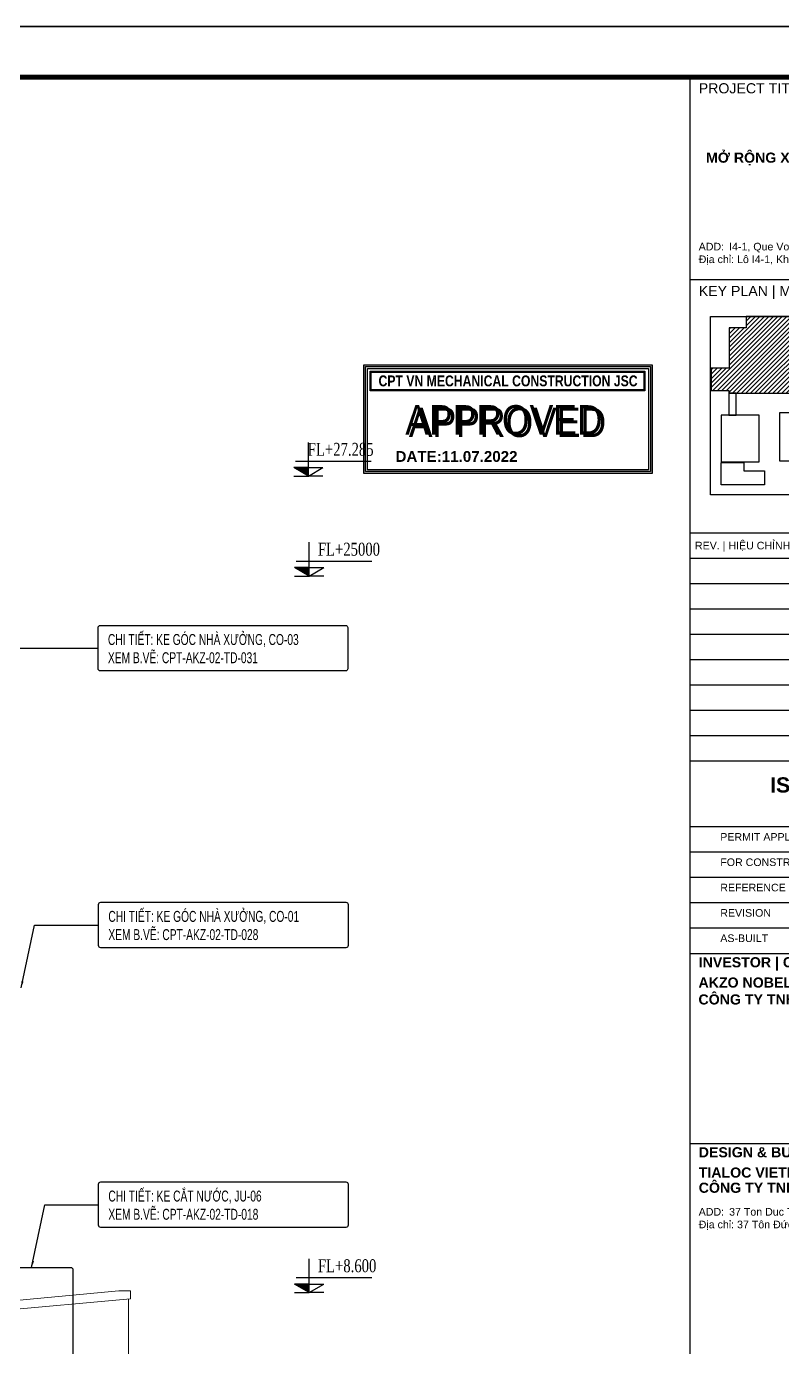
# Model space of a CAD drawing. Header units: inches. Extents: x 340055 to 349452, y -34649 to -30845.
# Drawn here: x 345994.6 to 346167.6, y -32064.8 to -31762.4 of the extents above; entities that cross this region are included whole.
import ezdxf
from ezdxf.enums import TextEntityAlignment as Align

# ---------------------------------------------------------------- set-up
doc = ezdxf.new("R2010")
doc.units = ezdxf.units.IN
doc.header["$MEASUREMENT"] = 0
for name, color, linetype in [('1', 1, 'Continuous'), ('250', 250, 'Continuous'), ('3', 3, 'Continuous'), ('9', 9, 'Continuous'), ('AZNB-BN-TL-A- X- POWDER SECTION 1 2 3$0$TL-Roof', 60, 'Continuous'), ('DIM', 8, 'Continuous'), ('NET IN', 3, 'Continuous')]:
    doc.layers.add(name, color=color, linetype=linetype)
for name, color, linetype, lineweight in [('AZNB-BN-TL-A- X- POWDER SECTION 1 2 3$0$TL- Brick wall', 132, 'Continuous', 15), ('TL-TIILE BLOCK A2$0$TL-TITLE BLOCK - TEXT @ 1', 7, 'Continuous', 25), ('TL-TIILE BLOCK A2$0$TL-TITLE BLOCK 1', 7, 'Continuous', 50), ('TL-TIILE BLOCK A2$0$TL-TITLE BLOCK 2', 7, 'Continuous', 25), ('TL-TITLE BLOCK - TEXT', 7, 'Continuous', 25)]:
    doc.layers.add(name, color=color, linetype=linetype, lineweight=lineweight)
doc.styles.add('2501', font='', dxfattribs={"height": 250})
doc.styles.add('HX3', font='')
doc.styles.add('ST1', font='times.ttf', dxfattribs={"width": 0.7})
doc.styles.add('ST1H', font='vnshxh.shx', dxfattribs={"width": 0.7})
doc.styles.add('TL-TIILE BLOCK A2$0$MEP-TEXT T.BLOCK 1', font='arial.ttf', dxfattribs={"height": 1.5})
doc.styles.add('TL-TIILE BLOCK A2$0$MEP-TEXT T.BLOCK 2', font='arial.ttf')
doc.styles.add('TL-TIILE BLOCK A2$0$MEP-TEXT T.BLOCK 3', font='arial.ttf', dxfattribs={"height": 3})
doc.styles.add('vntimeh.shx', font='vntimeh.shx', dxfattribs={"width": 0.8, "bigfont": 'bigfont.shx'})
doc.styles.get('2501').set_extended_font_data('.VnArialH', bold=True)
doc.styles.get('HX3').set_extended_font_data('.VnBlackH')
doc.dimstyles.new('100', dxfattribs={"dimtxt": 3, "dimasz": 1.5, "dimexe": 1, "dimexo": 0, "dimgap": 1, "dimtad": 1, "dimdec": 0, "dimlfac": 100, "dimzin": 0, "dimdsep": 46, "dimtxsty": 'ST1', "dimblk": 'OBLIQUE', "dimcen": 1, "dimdle": 1, "dimclrd": 8, "dimclre": 8, "dimclrt": 3, "dimadec": 0, "dimazin": 0, "dimtfac": 1, "dimtdec": 0, "dimtix": 1, "dimtmove": 1, "dimatfit": 3, "dimfxl": 0, "dimtolj": 1, "dimtzin": 0, "dimlwd": -1, "dimlwe": -1, "dimarcsym": 0})

# ---------------------------------------------------------------- blocks, each defined once
blk = doc.blocks.new('cos')
at = {"color": 8}
for p, q in [((0, 0), (0, 7.82)), ((-3, 3.49), (14.52, 3.49)), ((0, 1.99), (-3.39, 1.99)), ((0, 0), (-3.39, 1.99)), ((0, 1.99), (3.39, 1.99)), ((0, 0), (3.39, 1.99))]:
    blk.add_line(p, q, dxfattribs=at)
at = {"color": 4}
for p in [(-3.39, 0), (3.39, 0)]:
    blk.add_line(p, (0, 0), dxfattribs=at)
at = {"color": 8}
blk.add_solid([(0, 0), (-3.39, 1.99), (0, 1.99)], dxfattribs=at)
at = {"layer": '3', "color": 3, "style": 'vntimeh.shx', "width": 0.75}
blk.add_attdef('DSD', (1.32, 4.73), '', height=3, dxfattribs=at)
blk = doc.blocks.new('_Oblique')
at = {"color": 0, "linetype": 'ByBlock', "lineweight": -2}
blk.add_line((-0.5, -0.5), (0.5, 0.5), dxfattribs=at)
blk = doc.blocks.new('DAUKIEMSOAT')
at = {"layer": '1'}
h = blk.add_hatch(color=10, dxfattribs=at)
h.dxf.hatch_style = 1
h.paths.add_polyline_path([(-1009.3, -10752.83), (-1009.3, -10728.79), (-944.11, -10728.79), (-944.11, -10752.83)], flags=16)
h.paths.add_polyline_path([(-1009.73, -10753.26), (-1009.73, -10728.36), (-943.68, -10728.36), (-943.68, -10753.26)])
h = blk.add_hatch(color=10, dxfattribs=at)
h.dxf.hatch_style = 1
h.paths.add_polyline_path([(-945.66, -10734.13), (-1008.05, -10734.13), (-1008.05, -10730.05), (-945.66, -10730.05)], flags=16)
h.paths.add_polyline_path([(-945.4, -10729.86), (-945.4, -10734.33), (-1008.24, -10734.33), (-1008.24, -10729.86)])
at = {"layer": '1', "color": 10}
for points in [[(-1009.73, -10753.26), (-1009.73, -10728.36), (-943.68, -10728.36), (-943.68, -10753.26)], [(-1009.3, -10752.83), (-1009.3, -10728.79), (-944.11, -10728.79), (-944.11, -10752.83)], [(-1008.87, -10752.4), (-1008.87, -10729.22), (-944.54, -10729.22), (-944.54, -10752.4)], [(-945.4, -10729.86), (-945.4, -10734.33), (-1008.24, -10734.33), (-1008.24, -10729.86)], [(-945.66, -10734.13), (-1008.05, -10734.13), (-1008.05, -10730.05), (-945.66, -10730.05)]]:
    blk.add_lwpolyline(points, close=True, dxfattribs=at)
at = {"layer": '1', "color": 10, "style": '2501', "width": 0.8}
blk.add_text('CPT VN MECHANICAL CONSTRUCTION JSC', height=2.5, dxfattribs=at).set_placement((-1006.34, -10733.32))
at = {"layer": '1', "color": 10, "style": 'HX3', "width": 0.9}
blk.add_text('APPROVED', height=6.75, dxfattribs=at).set_placement((-977.64, -10744.37), align=Align.CENTER)
at = {"layer": '1', "color": 251, "linetype": 'Continuous', "true_color": 0x645e5e, "style": 'HX3', "width": 0.9}
blk.add_text('APPROVED', height=6.75, dxfattribs=at).set_placement((-976.82, -10744.92), align=Align.CENTER)
at = {"layer": '1', "color": 10, "style": '2501'}
blk.add_attdef('DATE', text='', height=2.48, dxfattribs=at).set_placement((-1002.45, -10749.37), align=Align.MIDDLE_LEFT)
blk = doc.blocks.new('A$C57dc6cef')
at = {"layer": 'DIM', "color": 1}
blk.add_blockref('DAUKIEMSOAT', (1009.73, 10753.26), dxfattribs=at).add_auto_attribs({'DATE': 'DATE:11.07.2022'})
blk = doc.blocks.new('A$Cc64c765f')
at = {"layer": '9'}
blk.add_blockref('A$C57dc6cef', (-1.75, 0), dxfattribs=at)
blk = doc.blocks.new('kt kien truc 1')
at = {"layer": 'TL-TITLE BLOCK - TEXT', "ltscale": 5}
h = blk.add_hatch(dxfattribs=at)
h.set_pattern_fill('ANSI31', color=252, scale=5)
h.set_pattern_definition([(45, (0.60566, 1.00843), (-0.44194174, 0.44194174), [])])
h.paths.add_polyline_path([(545.12, 360.52), (542.22, 360.52), (542.22, 362.74), (533.38, 362.74), (533.38, 360.49), (529, 360.49), (529, 362.74), (520.15, 362.74), (520.15, 360.49), (516.81, 360.49), (516.81, 352.55), (513.24, 352.56), (513.24, 348.16), (516.7, 348.16), (516.7, 347.6), (538.32, 347.6), (538.32, 348.92), (545.12, 348.92)])
at = {"layer": 'Defpoints', "color": 8}
blk.add_lwpolyline([(0, 0), (594, 0), (594, 420), (0, 420)], close=True, dxfattribs=at)
at = {"layer": 'TL-TIILE BLOCK A2$0$TL-TITLE BLOCK 1', "const_width": 1}
blk.add_lwpolyline([(20, 10), (579, 10), (584, 15), (584, 405), (579, 410), (20, 410), (15, 405), (15, 15)], close=True, dxfattribs=at)
at = {"layer": 'TL-TIILE BLOCK A2$0$TL-TITLE BLOCK 2'}
for p, q in [((509, 410), (509, 10)), ((584, 370), (509, 370)), ((584, 320), (509, 320)), ((584, 320), (509, 320)), ((584, 315), (509, 315)), ((584, 310), (509, 310)), ((584, 305), (509, 305)), ((584, 300), (509, 300)), ((584, 295), (509, 295)), ((584, 290), (509, 290)), ((584, 285), (509, 285)), ((584, 280), (509, 280)), ((584, 275), (509, 275)), ((584, 262), (509, 262)), ((584, 257), (509, 257)), ((584, 252), (509, 252)), ((584, 247), (509, 247)), ((584, 242), (509, 242)), ((509, 237), (584, 237)), ((509, 199.5), (584, 199.5))]:
    blk.add_line(p, q, dxfattribs=at)
at = {"layer": 'TL-TITLE BLOCK - TEXT'}
for points in [[(513.08, 362.74), (578.82, 362.74), (578.82, 327.57), (513.08, 327.57)], [(518.14, 347.6), (516.7, 347.6), (516.7, 343.27), (518.14, 343.27)], [(522.74, 343.27), (515.2, 343.27), (515.2, 334.03), (522.74, 334.03)], [(526.77, 343.77), (548.22, 343.77), (548.22, 334.18), (526.77, 334.18)]]:
    blk.add_lwpolyline(points, close=True, dxfattribs=at)
for points in [[(545.12, 360.52), (542.22, 360.52), (542.22, 362.74), (533.38, 362.74), (533.38, 360.49), (529, 360.49), (529, 362.74), (520.15, 362.74), (520.15, 360.49), (516.81, 360.49), (516.81, 352.55), (513.24, 352.56), (513.24, 348.16), (516.7, 348.16), (516.7, 347.6), (538.32, 347.6), (538.32, 348.92), (545.12, 348.92), (545.12, 360.52)], [(515.19, 333.96), (519.69, 333.96), (519.68, 332.29), (523.77, 332.29), (523.77, 329.49), (515.19, 329.49), (515.19, 333.96), (515.19, 333.96)]]:
    blk.add_lwpolyline(points, dxfattribs=at)
at = {"layer": 'TL-TIILE BLOCK A2$0$TL-TITLE BLOCK - TEXT @ 1', "attachment_point": 1}
for s, width, heights, insert, char_height, style in [('PROJECT TITLE | TÊN DỰ ÁN', 66.5482, [0], (510.78, 408.79), 2, 'TL-TIILE BLOCK A2$0$MEP-TEXT T.BLOCK 2'), ('\\pi0.50923;{\\fArial|b1|i0|c0|p34;MỞ RỘNG XƯỞNG SẢN XUẤT SƠN CÔNG NGHIỆP}', 68.8384, [0], (511.72, 395.1), 2, 'TL-TIILE BLOCK A2$0$MEP-TEXT T.BLOCK 3'), ('ADD:^II4-1, Que Vo Industrial Park, Bac Ninh Province, Viet Nam ', 66.5482, [0], (510.78, 377.29), 1.5, 'TL-TIILE BLOCK A2$0$MEP-TEXT T.BLOCK 1'), ('Địa chỉ: Lô I4-1, Khu công nghiệp Quế Võ, Bắc Ninh, Việt Nam', 66.5482, [0], (510.78, 374.79), 1.5, 'TL-TIILE BLOCK A2$0$MEP-TEXT T.BLOCK 1'), ('KEY PLAN | MẶT BẰNG ĐỊNH VỊ', 66.5482, [0], (510.78, 368.79), 2, 'TL-TIILE BLOCK A2$0$MEP-TEXT T.BLOCK 2'), ('REV. | HIỆU CHỈNH', 37.618, [0], (510.04, 318.29), 1.5, 'TL-TIILE BLOCK A2$0$MEP-TEXT T.BLOCK 1'), ('\\pi11.8638;{\\fArial|b1|i0|c0|p34;ISSUANCE PURPOSE}', 66.5482, [0], (513.01, 271.79), 3, 'TL-TIILE BLOCK A2$0$MEP-TEXT T.BLOCK 3'), ('PERMIT APPLICATION ', 44.9946, [0], (515.04, 260.79), 1.5, 'TL-TIILE BLOCK A2$0$MEP-TEXT T.BLOCK 1'), ('FOR CONSTRUCTION', 44.9946, [0], (515.04, 255.79), 1.5, 'TL-TIILE BLOCK A2$0$MEP-TEXT T.BLOCK 1'), ('REFERENCE ', 44.9946, [0], (515.04, 250.79), 1.5, 'TL-TIILE BLOCK A2$0$MEP-TEXT T.BLOCK 1'), ('REVISION', 44.9946, [1.55], (515.04, 245.79), 1.5, 'TL-TIILE BLOCK A2$0$MEP-TEXT T.BLOCK 1'), ('AS-BUILT ', 44.9946, [0], (515.04, 240.79), 1.5, 'TL-TIILE BLOCK A2$0$MEP-TEXT T.BLOCK 1'), ('{\\fArial|b1|i0|c0|p34;INVESTOR | CHỦ ĐẦU TƯ}', 66.5482, [0], (510.78, 236.29), 2, 'TL-TIILE BLOCK A2$0$MEP-TEXT T.BLOCK 2'), ('\\pi5.64586;{\\fArial|b1|i0|c0|p34;AKZO NOBEL VIETNAM CO., LTD\\PCÔNG TY TNHH AKZO NOBEL VIỆT NAM}', 66.5482, [0], (505.09, 232.29), 2, 'TL-TIILE BLOCK A2$0$MEP-TEXT T.BLOCK 2'), ('{\\fArial|b1|i0|c0|p34;DESIGN & BUILD CONTRACTOR | TỔNG THẦU}', 66.5482, [0], (510.78, 198.79), 2, 'TL-TIILE BLOCK A2$0$MEP-TEXT T.BLOCK 2'), ('{\\fArial|b1|i0|c0|p34;TIALOC VIETNAM CO.,LTD}', 66.5482, [0], (510.78, 194.79), 2, 'TL-TIILE BLOCK A2$0$MEP-TEXT T.BLOCK 2'), ('{\\fArial|b1|i0|c0|p34;CÔNG TY TNHH TIALOC VIỆT NAM}', 66.5482, [0], (510.78, 191.79), 2, 'TL-TIILE BLOCK A2$0$MEP-TEXT T.BLOCK 2'), ('ADD:^I37 Ton Duc Thang Str, Ben Nghe Ward, Dictrict 1, Ho Chi Minh City ', 70.4569, [0], (510.78, 186.79), 1.5, 'TL-TIILE BLOCK A2$0$MEP-TEXT T.BLOCK 1'), ('Địa chỉ: 37 Tôn Đức Thắng, phường Bến Nghé, Quận 1, TP. Hồ Chí Minh', 70.522, [0], (510.78, 184.29), 1.5, 'TL-TIILE BLOCK A2$0$MEP-TEXT T.BLOCK 1')]:
    blk.add_mtext_dynamic_manual_height_columns(s, width=width, gutter_width=15, heights=heights, dxfattribs=dict(at, insert=insert, char_height=char_height, style=style))

msp = doc.modelspace()

# ---------------------------------------------------------------- linework, layer by layer
at = {"color": 240, "true_color": 0xf90627}
for points in [[(346011.4683, -31899.5143), (346067.5779, -31899.5143, -0.41421356), (346068.0779, -31900.0143), (346068.0779, -31909.449, -0.41421356), (346067.5779, -31909.949), (346011.4683, -31909.949, -0.41421356), (346010.9683, -31909.449), (346010.9683, -31900.0143, -0.41421356)], [(346011.4683, -31899.5143), (346067.5779, -31899.5143, -0.41421356), (346068.0779, -31900.0143), (346068.0779, -31909.449, -0.41421356), (346067.5779, -31909.949), (346011.4683, -31909.949, -0.41421356), (346010.9683, -31909.449), (346010.9683, -31900.0143, -0.41421356)], [(346011.564, -31962.8785), (346067.6736, -31962.8785, -0.41421356), (346068.1736, -31963.3785), (346068.1736, -31972.8132, -0.41421356), (346067.6736, -31973.3132), (346011.564, -31973.3132, -0.41421356), (346011.064, -31972.8132), (346011.064, -31963.3785, -0.41421356)], [(346011.564, -31962.8785), (346067.6736, -31962.8785, -0.41421356), (346068.1736, -31963.3785), (346068.1736, -31972.8132, -0.41421356), (346067.6736, -31973.3132), (346011.564, -31973.3132, -0.41421356), (346011.064, -31972.8132), (346011.064, -31963.3785, -0.41421356)], [(346011.564, -32026.8847), (346067.6736, -32026.8847, -0.41421356), (346068.1736, -32027.3847), (346068.1736, -32036.8194, -0.41421356), (346067.6736, -32037.3194), (346011.564, -32037.3194, -0.41421356), (346011.064, -32036.8194), (346011.064, -32027.3847, -0.41421356)], [(346011.564, -32026.8847), (346067.6736, -32026.8847, -0.41421356), (346068.1736, -32027.3847), (346068.1736, -32036.8194, -0.41421356), (346067.6736, -32037.3194), (346011.564, -32037.3194, -0.41421356), (346011.064, -32036.8194), (346011.064, -32027.3847, -0.41421356)], [(345709.0992, -32046.4708), (346004.6986, -32046.4708, -0.41421356), (346005.1986, -32046.9708), (346005.1986, -32071.7557, -0.41421356), (346004.6986, -32072.2557), (345709.0992, -32072.2557, -0.41421356), (345708.5992, -32071.7557), (345708.5992, -32046.9708, -0.41421356)]]:
    msp.add_lwpolyline(points, format="xyb", close=True, dxfattribs=at)
at = {"layer": 'AZNB-BN-TL-A- X- POWDER SECTION 1 2 3$0$TL- Brick wall', "ltscale": 100}
msp.add_line((346017.9057, -32053.6688), (346017.9057, -32138.2363), dxfattribs=at)
at = {"layer": 'AZNB-BN-TL-A- X- POWDER SECTION 1 2 3$0$TL-Roof', "lineweight": 0, "ltscale": 1e-09}
for p, q in [((346015.7057, -32051.8548), (345899.1313, -32062.5089)), ((346018.4057, -32053.6231), (345899.1313, -32064.5239)), ((346015.7057, -32051.8548), (346018.4057, -32051.8548)), ((346018.4057, -32051.8548), (346018.4057, -32053.6231))]:
    msp.add_line(p, q, dxfattribs=at)

# ---------------------------------------------------------------- block references
msp.add_blockref('A$Cc64c765f', (346073.4955, -31864.7536))
at = {"layer": '250'}
ref = msp.add_blockref('cos', (346059.0755, -31865.3854), dxfattribs=dict(at, xscale=0.98876953125, yscale=0.98876953125, zscale=0.98876953125))
ref.add_attrib('DSD', 'FL+27.285', (346058.949, -31860.7098), dxfattribs={"layer": '3', "color": 3, "height": 2.96631, "style": 'vntimeh.shx', "width": 0.75})
ref = msp.add_blockref('cos', (346059.2702, -31888.2395), dxfattribs=dict(at, xscale=0.98876953125, yscale=0.98876953125, zscale=0.98876953125))
ref.add_attrib('DSD', 'FL+25000', (346061.2625, -31883.5639), dxfattribs={"layer": '3', "color": 3, "height": 2.96631, "style": 'vntimeh.shx', "width": 0.75})
ref = msp.add_blockref('cos', (346059.2702, -32052.2363), dxfattribs=dict(at, xscale=0.98876953125, yscale=0.98876953125, zscale=0.98876953125))
ref.add_attrib('DSD', 'FL+8.600', (346061.2625, -32047.5607), dxfattribs={"layer": '3', "color": 3, "height": 2.96631, "style": 'vntimeh.shx', "width": 0.75})

# ---------------------------------------------------------------- leaders
at = {"color": 240, "true_color": 0xf90627}
for points in [[(345892.8566, -31919.1004), (345895.8732, -31904.7316), (346010.9683, -31904.7316)], [(345993.3607, -31982.4646), (345996.3773, -31968.0959), (346011.064, -31968.0959)], [(345995.7565, -32046.4708), (345998.7732, -32032.1021), (346011.064, -32032.1021)]]:
    msp.add_leader(points, dimstyle='100', override={"dimgap": 1, "dimtad": 0, "dimfxl": 0.18}, dxfattribs=at)

# ---------------------------------------------------------------- next in the draw order: texts
at = {"layer": '3', "char_height": 2.5, "attachment_point": 4, "style": 'ST1H', "bg_fill": 2}
for s, insert in [('\\A1;CHI TIÕT: ke gãc nhµ x\xadëng, co-03\\PXEM b.VÏ: CPT-AKZ-02-TD-031 ', (346013.2123, -31904.8564)), ('\\A1;CHI TIÕT: ke gãc nhµ x\xadëng, co-01\\PXEM b.VÏ: CPT-AKZ-02-TD-028 ', (346013.308, -31968.2207)), ('\\A1;CHI TIÕT: ke c¾t n\xadíc, ju-06\\PXEM b.VÏ: CPT-AKZ-02-TD-018 ', (346013.308, -32032.2269))]:
    msp.add_mtext(s, dxfattribs=dict(at, insert=insert))

# ---------------------------------------------------------------- next in the draw order: linework, layer by layer
at = {"layer": 'NET IN'}
msp.add_lwpolyline([(345556.1302, -31762.4377), (346244.9101, -31762.4377), (346244.9101, -32249.0382), (345556.1302, -32249.0382)], close=True, dxfattribs=at)

# ---------------------------------------------------------------- next in the draw order: block references
at = {"layer": '3', "xscale": 1.159562065285868, "yscale": 1.159562065285868, "zscale": 1.159562065285868}
msp.add_blockref('kt kien truc 1', (345556.1302, -32249.4537), dxfattribs=at)

doc.saveas('drawing.dxf')
